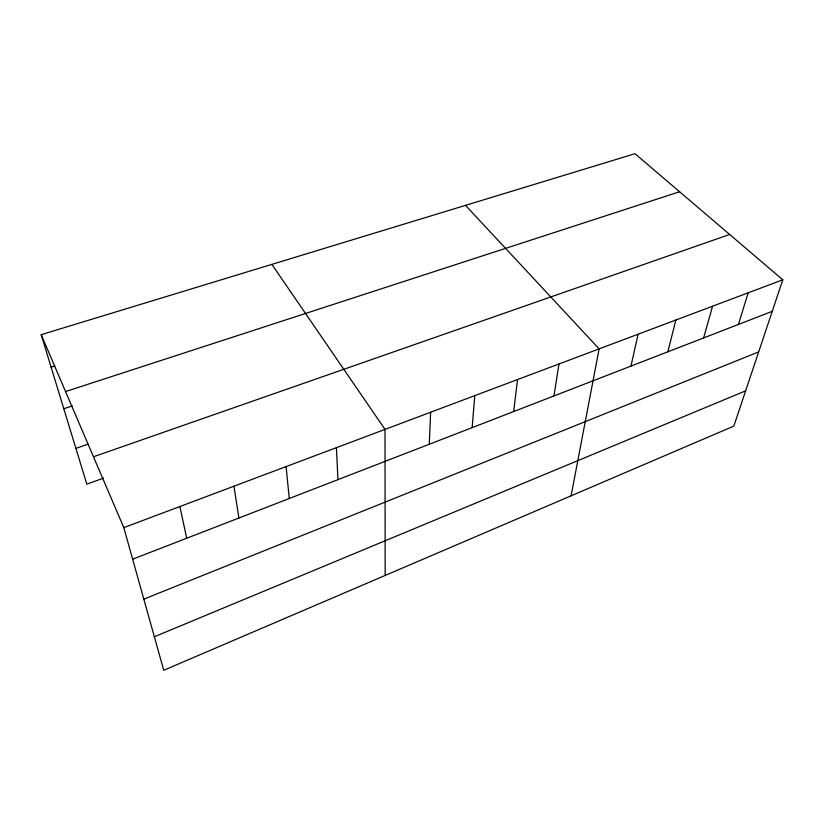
<?xml version="1.0" encoding="UTF-8"?>
<svg xmlns="http://www.w3.org/2000/svg" width="824" height="824" viewBox="0 0 824 824"><rect width="100%" height="100%" fill="white"/><g stroke="black" fill="none" stroke-linecap="round" stroke-linejoin="round"><path stroke-width="1.24" d="M429.283 444.249L430.633 412.237M472.131 427.646L474.789 395.633M513.671 411.547L517.544 379.555M553.955 395.932L558.971 363.971M571.094 495.811L599.13 348.871L465.519 205.361M630.978 366.083L638.085 334.225M667.831 351.807L675.876 320.011M703.624 337.933L712.564 306.209M738.417 324.45L748.182 292.808M782.8 279.799L733.834 426.111L163.739 670.283L123.816 527.628L41.2 334.678L634.995 153.717L782.8 279.799L123.816 527.628M154.356 636.767L745.638 390.844M143.829 599.141L758.657 351.92M132.643 559.197L772.243 311.348M103.608 478.126L86.808 484.131L41.2 334.678M93.472 456.774L729.662 234.459M75.901 448.39L88.024 444.208M63.798 408.725L72.182 405.954M65.559 391.554L679.594 191.755M51.109 367.154L54.765 366M271.868 264.38L385.014 429.397L385.168 575.44M179.889 506.533L186.708 538.247M233.934 486.212L238.888 518.028M286.082 466.6L289.276 498.499M336.408 447.669L337.964 479.63"/></g></svg>
